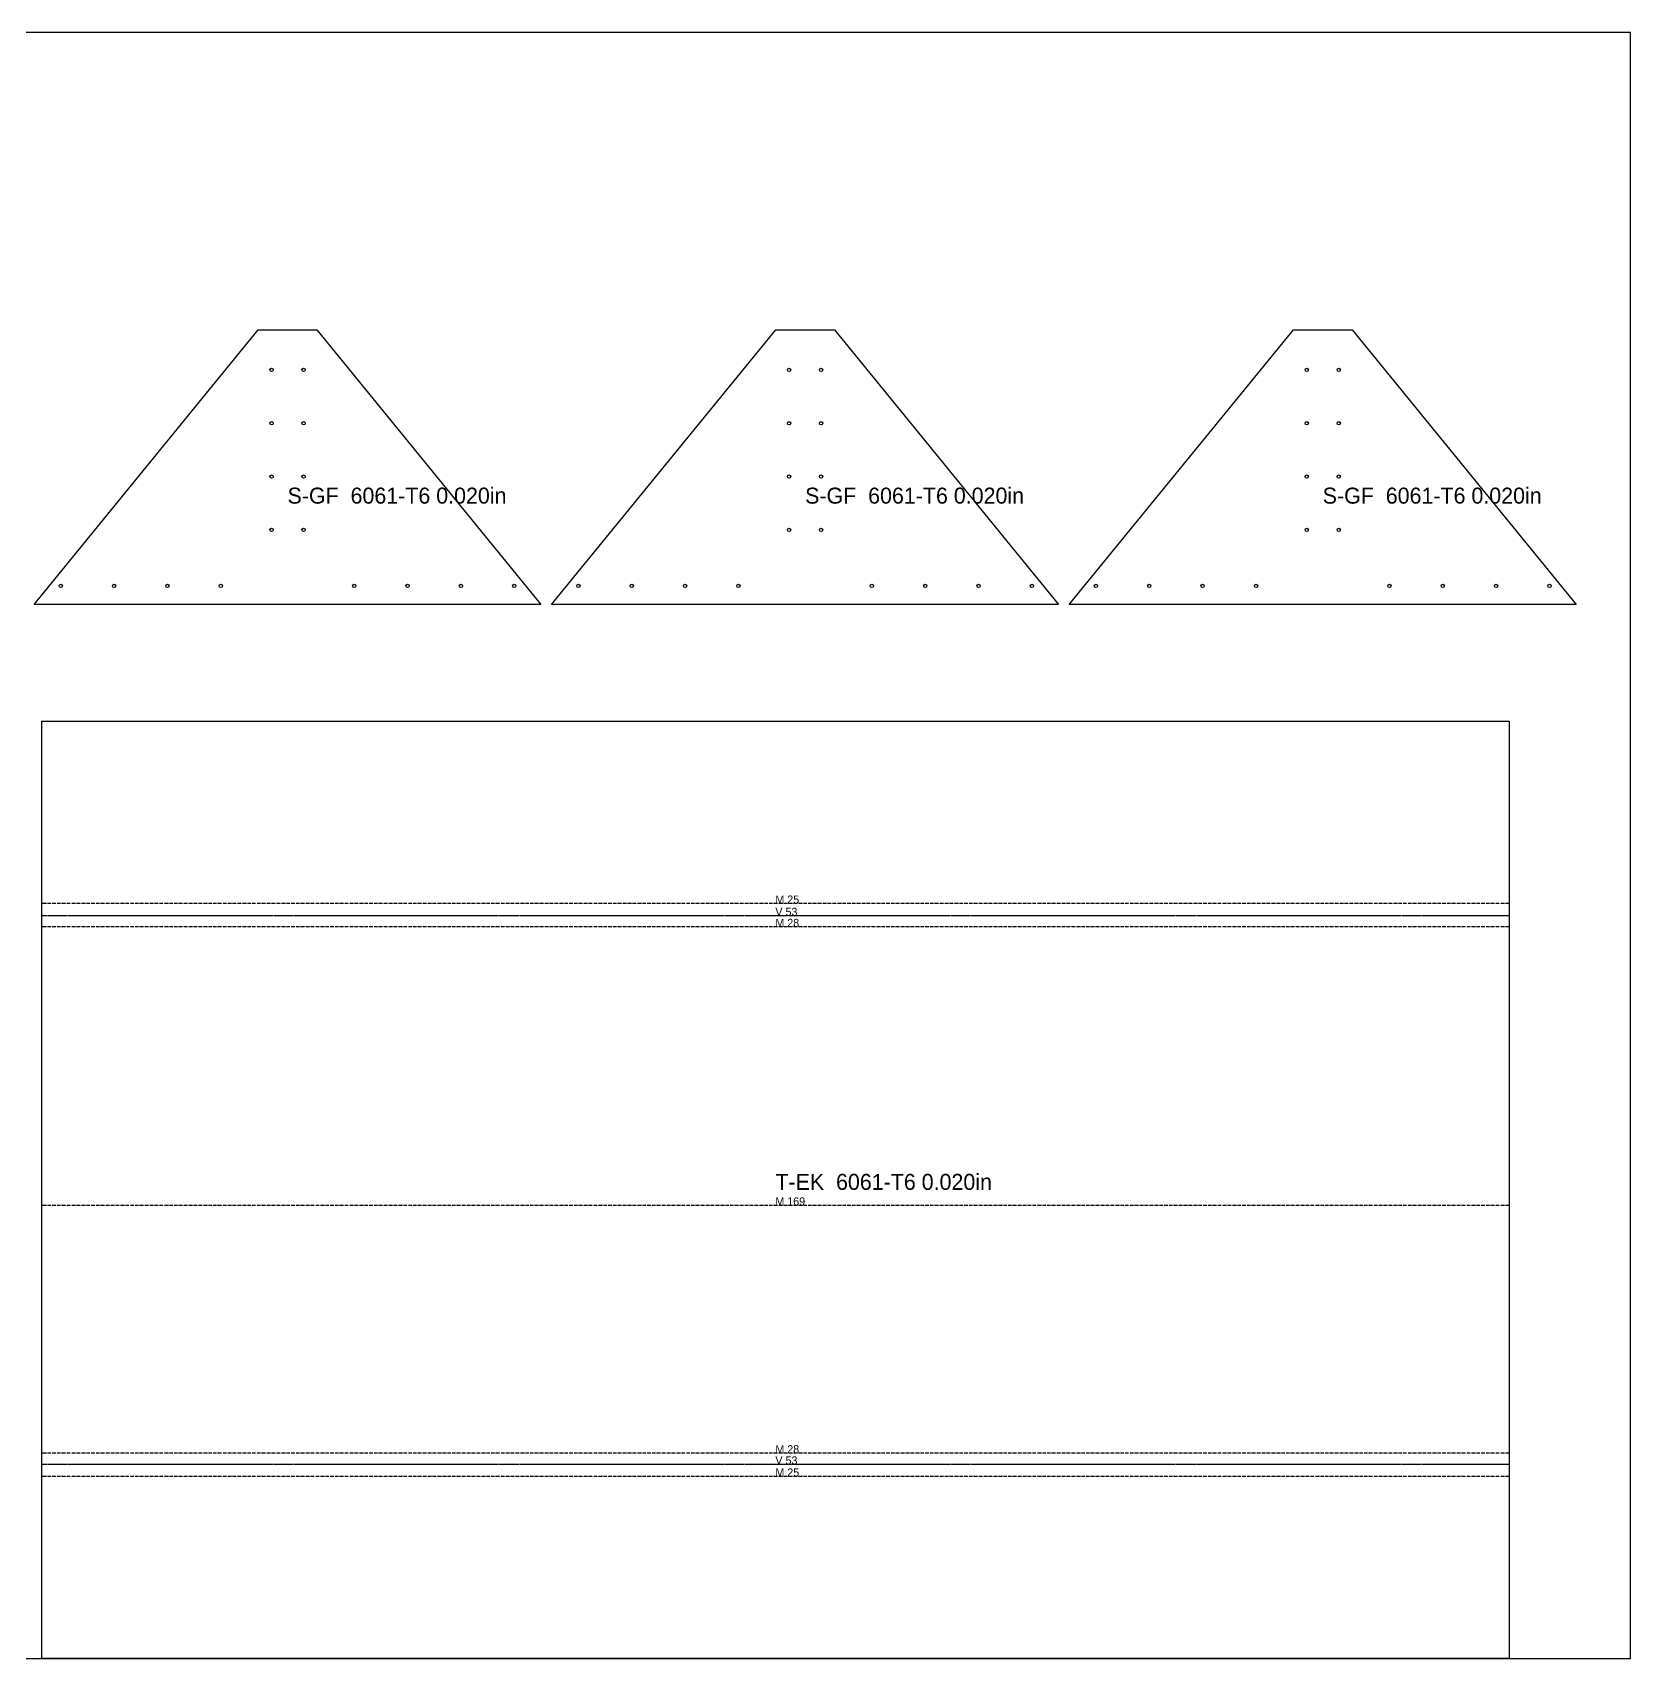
# Model space of a CAD drawing. Header units: millimetres. Extents: x 0 to 2438, y 0 to 1219.
# Drawn here: x 1240 to 2438, y 0 to 1219 of the extents above; entities that cross this region are included whole.
import ezdxf

# ---------------------------------------------------------------- set-up
doc = ezdxf.new("R2010")
doc.units = ezdxf.units.MM
doc.linetypes.add('DASHDOT', pattern=[3.556, 2.54, -0.508, 0, -0.508])
doc.linetypes.add('DASHED', pattern=[1.524, 1.27, -0.254])
for name, color, linetype in [('CUT', 7, 'CONTINUOUS'), ('ETCH', 8, 'CONTINUOUS'), ('HOLE', 6, 'CONTINUOUS'), ('MOUNTAIN', 5, 'DASHDOT'), ('VALLEY', 1, 'DASHED')]:
    doc.layers.add(name, color=color, linetype=linetype)

msp = doc.modelspace()

# ---------------------------------------------------------------- linework, layer by layer
at = {"layer": 'CUT'}
for points in [[(1241.3, 790.1), (1409.3, 996.1), (1453.3, 996.1), (1621.3, 790.1), (1241.3, 790.1)], [(1629.3, 790.1), (1797.3, 996.1), (1841.3, 996.1), (2009.3, 790.1), (1629.3, 790.1)], [(2017.3, 790.1), (2185.3, 996.1), (2229.3, 996.1), (2397.3, 790.1), (2017.3, 790.1)], [(1247, 548.5), (1247, 548.5), (1247, 702.6), (2347, 702.6), (2347, 0), (1247, 0), (1247, 339.7), (1247, 548.5)]]:
    msp.add_lwpolyline(points, close=True, dxfattribs=at)
at = {"layer": 'ETCH'}
msp.add_lwpolyline([(0, 0), (2438, 0), (2438, 1219), (0, 1219)], close=True, dxfattribs=at)
at = {"layer": 'HOLE'}
for centre in [(1419.3, 966.1), (1443.3, 966.1), (1807.3, 966.1), (1831.3, 966.1), (2195.3, 966.1), (2219.3, 966.1), (1419.3, 926.1), (1443.3, 926.1), (1807.3, 926.1), (1831.3, 926.1), (2195.3, 926.1), (2219.3, 926.1), (1419.3, 886.1), (1443.3, 886.1), (1807.3, 886.1), (1831.3, 886.1), (2195.3, 886.1), (2219.3, 886.1), (1419.3, 846.1), (1443.3, 846.1), (1807.3, 846.1), (1831.3, 846.1), (2195.3, 846.1), (2219.3, 846.1), (1261.3, 804.1), (1301.3, 804.1), (1341.3, 804.1), (1381.3, 804.1), (1481.3, 804.1), (1521.3, 804.1), (1561.3, 804.1), (1601.3, 804.1), (1649.3, 804.1), (1689.3, 804.1), (1729.3, 804.1), (1769.3, 804.1), (1869.3, 804.1), (1909.3, 804.1), (1949.3, 804.1), (1989.3, 804.1), (2037.3, 804.1), (2077.3, 804.1), (2117.3, 804.1), (2157.3, 804.1), (2257.3, 804.1), (2297.3, 804.1), (2337.3, 804.1), (2377.3, 804.1)]:
    msp.add_circle(centre, 1.25, dxfattribs=at)
at = {"layer": 'MOUNTAIN'}
for p, q in [((2347, 566), (1247, 566)), ((2347, 548.5), (1247, 548.5)), ((2347, 339.7), (1247, 339.7)), ((2347, 153.9), (1247, 153.9)), ((2347, 136.5), (1247, 136.5))]:
    msp.add_line(p, q, dxfattribs=at)
at = {"layer": 'VALLEY'}
for p, q in [((2347, 556.8), (1247, 556.8)), ((2347, 145.5), (1247, 145.5))]:
    msp.add_line(p, q, dxfattribs=at)

# ---------------------------------------------------------------- texts
at = {"layer": 'ETCH'}
for s, height, p in [('S-GF  6061-T6 0.020in', 12, (1431.3, 865.8)), ('S-GF  6061-T6 0.020in', 12, (1819.3, 865.8)), ('S-GF  6061-T6 0.020in', 12, (2207.3, 865.8)), ('V 53', 6, (1797, 556.8)), ('M 25', 6, (1797, 566)), ('M 28', 6, (1797, 548.5)), ('T-EK  6061-T6 0.020in', 12, (1797, 351.3)), ('M 169', 6, (1797, 339.7)), ('M 28', 6, (1797, 153.9)), ('V 53', 6, (1797, 145.5)), ('M 25', 6, (1797, 136.5))]:
    msp.add_text(s, height=height, dxfattribs=at).set_placement(p)

doc.saveas('drawing.dxf')
